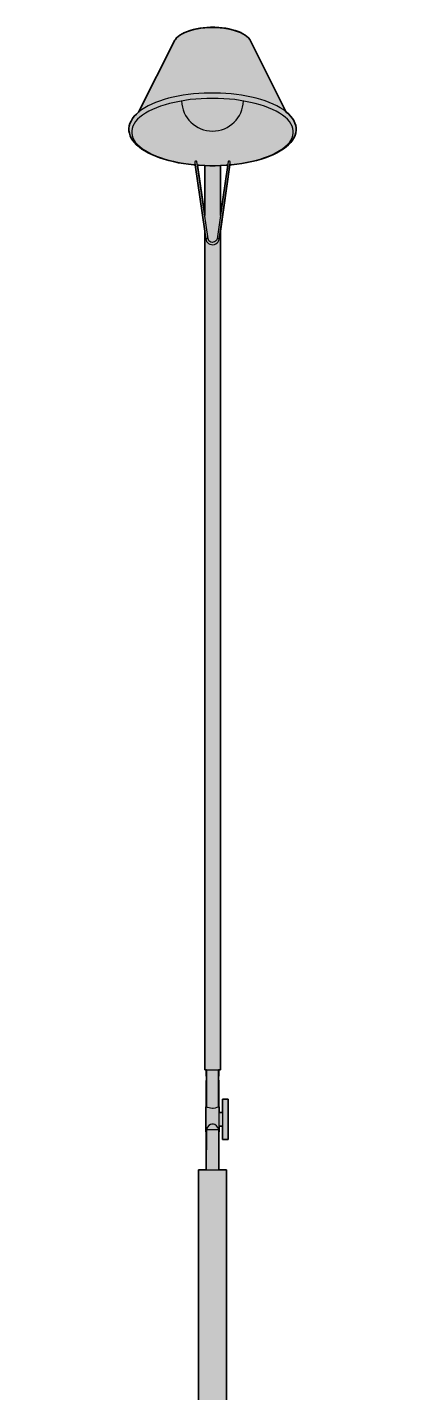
# Model space of a CAD drawing. Header units: millimetres. Extents: x 0 to 2291, y -685 to 1746.
# Drawn here: x 1718 to 2048, y 531 to 1746 of the extents above; entities that cross this region are included whole.
import ezdxf

# ---------------------------------------------------------------- set-up
doc = ezdxf.new("R2010")
doc.units = ezdxf.units.MM
doc.layers.add('Blocks', color=7, linetype='Continuous')
doc.layers.add('Blocks$Fill', color=7, linetype='Continuous', true_color=0xffffff)
doc.layers.add('Blocks$Inner', color=7, linetype='Continuous', lineweight=25, true_color=0x007f00)
doc.layers.add('Blocks$Outline', color=7, linetype='Continuous', lineweight=35, true_color=0xff3f3f)

# ---------------------------------------------------------------- blocks, each defined once
blk = doc.blocks.new('Tolomeo Floor Lamp Front')
at = {"layer": 'Blocks$Fill'}
h = blk.add_hatch(color=256, dxfattribs=at)
h.paths.add_polyline_path([(573.5, 23.5), (573.5, 10), (566, 10), (566, 4), (545.9, 4), (545.9, 0), (527.9, 0), (527.9, 4), (496.8, 4), (496.8, 0), (478.8, 0), (478.8, 4), (417.5, 4), (417.5, 0), (399.5, 0), (399.5, 4), (338.1, 4), (338.1, 0), (320.1, 0), (320.1, 4), (289.1, 4), (289.1, 0), (271.1, 0), (271.1, 4), (251, 4), (251, 10), (243.5, 10), (243.5, 23.5), (243.5, 23.6), (243.5, 23.6), (243.5, 23.7), (243.5, 23.7), (243.5, 23.8), (243.5, 23.8), (243.5, 23.9), (243.5, 24), (243.5, 24), (243.6, 24.1), (243.6, 24.1), (243.6, 24.2), (243.6, 24.2), (243.6, 24.3), (243.6, 24.4), (243.7, 24.4), (243.7, 24.5), (243.7, 24.5), (243.7, 24.6), (243.8, 24.6), (243.8, 24.7), (243.8, 24.8), (243.9, 24.8), (243.9, 24.9), (243.9, 24.9), (244, 25), (244, 25), (244, 25.1), (244.1, 25.1), (244.1, 25.2), (244.2, 25.2), (244.2, 25.3), (244.3, 25.3), (244.3, 25.4), (244.4, 25.4), (244.4, 25.4), (244.5, 25.5), (244.5, 25.5), (244.6, 25.6), (244.6, 25.6), (244.7, 25.6), (244.7, 25.7), (244.8, 25.7), (244.8, 25.7), (244.9, 25.7), (244.9, 25.8), (245, 25.8), (245.1, 25.8), (245.1, 25.8), (245.2, 25.9), (245.2, 25.9), (245.3, 25.9), (245.4, 25.9), (245.4, 25.9), (245.5, 25.9), (245.5, 26), (245.6, 26), (245.6, 26), (245.7, 26), (245.8, 26), (245.8, 26), (245.9, 26), (245.9, 26), (246, 26), (386.8, 26), (386.9, 26), (387, 26), (387.1, 26), (387.2, 26), (387.3, 26.1), (387.4, 26.1), (387.5, 26.1), (387.6, 26.1), (387.7, 26.1), (387.8, 26.2), (387.9, 26.2), (388, 26.2), (388.1, 26.2), (388.2, 26.3), (388.3, 26.3), (388.4, 26.4), (388.5, 26.4), (388.6, 26.5), (388.7, 26.5), (388.8, 26.5), (388.9, 26.6), (389, 26.7), (389.1, 26.7), (389.2, 26.8), (389.3, 26.8), (389.4, 26.9), (389.5, 27), (389.6, 27), (389.7, 27.1), (389.8, 27.2), (389.9, 27.3), (390, 27.3), (390.1, 27.4), (390.1, 27.5), (390.2, 27.6), (390.3, 27.7), (390.4, 27.7), (390.4, 27.8), (390.5, 27.9), (390.6, 28), (390.6, 28.1), (390.7, 28.2), (390.8, 28.3), (390.8, 28.4), (390.9, 28.5), (390.9, 28.6), (391, 28.7), (391, 28.8), (391.1, 28.9), (391.1, 29), (391.2, 29.1), (391.2, 29.2), (391.3, 29.3), (391.3, 29.4), (391.3, 29.5), (391.4, 29.6), (391.4, 29.7), (391.4, 29.8), (391.4, 29.9), (391.5, 30), (391.5, 30.1), (391.5, 30.2), (391.5, 30.3), (391.5, 30.4), (396, 66), (396, 729), (402.9, 729), (402.9, 762.9), (402.5, 762.9), (402.5, 785.1), (402.9, 785.1), (402.9, 808.2), (403, 808.8), (403.1, 809.2), (403.1, 812), (402.9, 812.8), (402.9, 817.1), (403.1, 818), (403.1, 818), (401.6, 818), (401.5, 818), (401.5, 1564.7), (393, 1623.6), (387.2, 1624.2), (382.6, 1624.9), (378.1, 1625.6), (373.8, 1626.5), (369.5, 1627.5), (365.5, 1628.7), (361.6, 1629.9), (357.9, 1631.3), (354.5, 1632.8), (351.2, 1634.3), (348.2, 1636), (345.5, 1637.7), (343, 1639.6), (340.8, 1641.5), (338.9, 1643.5), (337.3, 1645.5), (336, 1647.5), (335.1, 1649.6), (334.4, 1651.8), (334, 1653.9), (334, 1656.1), (334.3, 1658.3), (334.9, 1660.5), (335.9, 1662.6), (337.1, 1664.8), (338.7, 1666.9), (340.7, 1668.9), (342.7, 1670.7), (375, 1734.6), (375.4, 1735.3), (376.4, 1736.7), (377.8, 1738), (379.5, 1739.2), (381.4, 1740.4), (382.5, 1741), (383.7, 1741.5), (386.2, 1742.5), (388.9, 1743.4), (391.9, 1744.1), (395, 1744.8), (398.2, 1745.3), (401.6, 1745.6), (405, 1745.8), (408.5, 1745.9), (411.9, 1745.8), (415.4, 1745.6), (418.7, 1745.3), (422, 1744.8), (425.1, 1744.1), (428, 1743.4), (430.8, 1742.5), (433.3, 1741.5), (434.1, 1741.2), (435.5, 1740.4), (437.5, 1739.2), (439.2, 1738), (440.6, 1736.7), (441.6, 1735.3), (442, 1734.6), (474.2, 1670.7), (476.2, 1669), (478.1, 1667), (479.7, 1665), (480.9, 1663), (481.9, 1660.9), (482.6, 1658.7), (482.9, 1656.6), (483, 1654.4), (482.7, 1652.2), (482.1, 1650), (481.1, 1647.9), (479.8, 1645.7), (478.2, 1643.6), (476.3, 1641.6), (474.1, 1639.7), (471.6, 1637.8), (468.9, 1636.1), (465.9, 1634.4), (462.7, 1632.8), (459.2, 1631.4), (455.5, 1630), (451.7, 1628.7), (447.6, 1627.6), (443.4, 1626.6), (439.1, 1625.7), (434.6, 1624.9), (430.1, 1624.2), (425.4, 1623.7), (424, 1623.6), (415.5, 1564.7), (415.5, 818), (415.3, 818), (413.9, 818), (413.9, 817.9), (414, 817.4), (414, 817.1), (414, 812.8), (413.9, 812), (413.9, 809.2), (414, 808.6), (414, 808.2), (414, 785.1), (414.5, 785.1), (414.5, 780), (417.5, 780), (417.5, 792), (422.5, 792), (422.5, 756), (417.5, 756), (417.5, 768), (414.5, 768), (414.5, 762.9), (414, 762.9), (414, 729), (421, 729), (421, 66), (425.4, 30.4), (425.5, 30.3), (425.5, 30.2), (425.5, 30.1), (425.5, 30), (425.5, 29.9), (425.6, 29.8), (425.6, 29.7), (425.6, 29.6), (425.6, 29.5), (425.7, 29.4), (425.7, 29.3), (425.7, 29.2), (425.8, 29.1), (425.8, 29), (425.9, 28.9), (425.9, 28.8), (426, 28.7), (426, 28.6), (426.1, 28.5), (426.1, 28.4), (426.2, 28.3), (426.3, 28.2), (426.3, 28.1), (426.4, 28), (426.5, 27.9), (426.5, 27.8), (426.6, 27.7), (426.7, 27.7), (426.8, 27.6), (426.8, 27.5), (426.9, 27.4), (427, 27.3), (427.1, 27.3), (427.2, 27.2), (427.3, 27.1), (427.4, 27), (427.4, 27), (427.5, 26.9), (427.6, 26.8), (427.7, 26.8), (427.8, 26.7), (427.9, 26.7), (428, 26.6), (428.1, 26.5), (428.2, 26.5), (428.3, 26.5), (428.4, 26.4), (428.5, 26.4), (428.6, 26.3), (428.7, 26.3), (428.8, 26.2), (428.9, 26.2), (429, 26.2), (429.2, 26.2), (429.3, 26.1), (429.4, 26.1), (429.5, 26.1), (429.6, 26.1), (429.7, 26.1), (429.8, 26), (429.9, 26), (430, 26), (430.1, 26), (430.2, 26), (571, 26), (571, 26), (571.1, 26), (571.2, 26), (571.2, 26), (571.3, 26), (571.3, 26), (571.4, 26), (571.4, 26), (571.5, 25.9), (571.6, 25.9), (571.6, 25.9), (571.7, 25.9), (571.7, 25.9), (571.8, 25.9), (571.8, 25.8), (571.9, 25.8), (572, 25.8), (572, 25.8), (572.1, 25.7), (572.1, 25.7), (572.2, 25.7), (572.2, 25.7), (572.3, 25.6), (572.4, 25.6), (572.4, 25.6), (572.5, 25.5), (572.5, 25.5), (572.6, 25.4), (572.6, 25.4), (572.7, 25.4), (572.7, 25.3), (572.8, 25.3), (572.8, 25.2), (572.8, 25.2), (572.9, 25.1), (572.9, 25.1), (573, 25), (573, 25), (573, 24.9), (573.1, 24.9), (573.1, 24.8), (573.1, 24.8), (573.2, 24.7), (573.2, 24.6), (573.2, 24.6), (573.3, 24.5), (573.3, 24.5), (573.3, 24.4), (573.3, 24.4), (573.4, 24.3), (573.4, 24.2), (573.4, 24.2), (573.4, 24.1), (573.4, 24.1), (573.4, 24), (573.4, 24), (573.5, 23.9), (573.5, 23.8), (573.5, 23.8), (573.5, 23.7), (573.5, 23.7), (573.5, 23.6), (573.5, 23.6)], flags=0)
h.paths.add_polyline_path([(401.5, 1623), (396.6, 1623.3), (395, 1623.4), (401.5, 1578.7)], flags=0)
h.paths.add_polyline_path([(422, 1623.4), (415.9, 1623), (415.5, 1623), (415.5, 1578.7)], flags=0)
at = {"layer": 'Blocks$Inner'}
for p, q in [((401.5, 1623), (401.5, 1578.7)), ((415.5, 1578.7), (415.5, 1623)), ((417.5, 780), (414.5, 780)), ((414.5, 768), (417.5, 768)), ((403, 764.9), (414, 764.9)), ((414, 729), (414, 764.5))]:
    blk.add_line(p, q, dxfattribs=at)
for points in [[(342.7, 1670.7), (375, 1734.6), (375.4, 1735.3), (376.4, 1736.7), (377.8, 1738), (379.5, 1739.2), (381.4, 1740.4), (382.5, 1741), (383.7, 1741.5), (386.2, 1742.5), (388.9, 1743.4), (391.9, 1744.1), (395, 1744.8), (398.2, 1745.3), (401.6, 1745.6), (405, 1745.8), (408.5, 1745.9), (411.9, 1745.8), (415.4, 1745.6), (418.7, 1745.3), (422, 1744.8), (425.1, 1744.1), (428, 1743.4), (430.8, 1742.5), (433.3, 1741.5), (434.1, 1741.2), (435.5, 1740.4), (437.5, 1739.2), (439.2, 1738), (440.6, 1736.7), (441.6, 1735.3), (442, 1734.6), (474.2, 1670.7)], [(433.9, 1741.4), (431.5, 1742.4), (429, 1743.2), (426.2, 1744), (423.3, 1744.7), (420.3, 1745.2), (417.2, 1745.6), (414, 1745.9), (410.7, 1746.1), (408.5, 1746.1), (406.8, 1746.1), (403.5, 1746), (400.3, 1745.7), (397.1, 1745.3), (394.1, 1744.8), (391.2, 1744.1), (388.4, 1743.4), (385.9, 1742.5), (383.5, 1741.5), (382.7, 1741.2)], [(424, 1623.6), (425.4, 1623.7), (430.1, 1624.2), (434.6, 1624.9), (439.1, 1625.7), (443.4, 1626.6), (447.6, 1627.6), (451.7, 1628.7), (455.5, 1630), (459.2, 1631.4), (462.7, 1632.8), (465.9, 1634.4), (468.9, 1636.1), (471.6, 1637.8), (474.1, 1639.7), (476.3, 1641.6), (478.2, 1643.6), (479.8, 1645.7), (481.1, 1647.9), (482.1, 1650), (482.7, 1652.2), (483, 1654.4), (482.9, 1656.6), (482.6, 1658.7), (481.9, 1660.9), (480.9, 1663), (479.7, 1665), (478.1, 1667), (476.2, 1669), (474, 1670.9), (471.5, 1672.8), (468.7, 1674.5), (465.7, 1676.2), (462.5, 1677.7), (459, 1679.2), (455.3, 1680.6), (451.5, 1681.8), (447.4, 1682.9), (443.2, 1684), (438.9, 1684.9), (434.4, 1685.6), (429.8, 1686.3), (425.1, 1686.8), (420.4, 1687.2), (415.6, 1687.5), (410.7, 1687.6), (408.5, 1687.6), (405.9, 1687.6), (401.1, 1687.4), (396.3, 1687.2), (391.6, 1686.8), (386.9, 1686.3), (382.3, 1685.6), (377.9, 1684.8), (373.5, 1683.9), (369.3, 1682.9), (365.3, 1681.8), (361.4, 1680.5), (357.8, 1679.1), (354.3, 1677.7), (351.1, 1676.1), (348.1, 1674.4), (345.3, 1672.7), (342.9, 1670.8), (340.7, 1668.9), (338.7, 1666.9), (337.1, 1664.8), (335.9, 1662.6), (334.9, 1660.5), (334.3, 1658.3), (334, 1656.1), (334, 1653.9), (334.4, 1651.8), (335.1, 1649.6), (336, 1647.5), (337.3, 1645.5), (338.9, 1643.5), (340.8, 1641.5), (343, 1639.6), (345.5, 1637.7), (348.2, 1636), (351.2, 1634.3), (354.5, 1632.8), (357.9, 1631.3), (361.6, 1629.9), (365.5, 1628.7), (369.5, 1627.5), (373.8, 1626.5), (378.1, 1625.6), (382.6, 1624.9), (387.2, 1624.2), (391.8, 1623.7), (393, 1623.6)], [(424, 1623.8), (428.3, 1624.3), (433.1, 1624.9), (437.8, 1625.7), (442.3, 1626.6), (446.6, 1627.6), (450.8, 1628.8), (454.8, 1630.1), (458.5, 1631.5), (462, 1633), (465.2, 1634.6), (468.2, 1636.3), (470.8, 1638), (473.2, 1639.9), (475.2, 1641.8), (477, 1643.7), (478.3, 1645.7), (479.4, 1647.8), (480.1, 1649.8), (480.4, 1651.9), (480.4, 1654), (480.1, 1656.1), (479.4, 1658.2), (478.3, 1660.2), (477, 1662.2), (475.2, 1664.2), (473.2, 1666.1), (470.8, 1667.9), (468.2, 1669.7), (465.2, 1671.4), (462, 1672.9), (458.5, 1674.4), (454.8, 1675.8), (450.8, 1677.1), (446.6, 1678.3), (442.3, 1679.3), (437.8, 1680.2), (433.1, 1681), (428.3, 1681.7), (423.5, 1682.2), (418.5, 1682.5), (413.5, 1682.8), (408.5, 1682.8), (403.5, 1682.8), (398.5, 1682.5), (393.5, 1682.2), (388.6, 1681.7), (383.9, 1681), (379.2, 1680.2), (374.7, 1679.3), (370.3, 1678.3), (366.2, 1677.1), (362.2, 1675.8), (358.5, 1674.4), (355, 1672.9), (351.7, 1671.4), (348.8, 1669.7), (346.1, 1667.9), (343.8, 1666.1), (341.7, 1664.2), (340, 1662.2), (338.6, 1660.2), (337.6, 1658.2), (336.9, 1656.1), (336.5, 1654), (336.5, 1651.9), (336.9, 1649.8), (337.6, 1647.8), (338.6, 1645.7), (340, 1643.7), (341.7, 1641.8), (343.8, 1639.9), (346.1, 1638), (348.8, 1636.3), (351.8, 1634.6), (355, 1633), (358.5, 1631.5), (362.2, 1630.1), (366.2, 1628.8), (370.3, 1627.6), (374.7, 1626.6), (379.2, 1625.7), (383.9, 1624.9), (388.6, 1624.3), (392.9, 1623.8)], [(424.2, 1625.5), (424.3, 1626.5), (424.1, 1626.6), (423.9, 1626.7), (423.6, 1626.8), (423.3, 1626.9), (422.9, 1626.8), (422.7, 1626.8), (422.5, 1626.7), (422.4, 1626.6), (412.5, 1557.7), (412.4, 1557.3), (411.9, 1556.4), (411.2, 1555.6), (410.3, 1555), (409.2, 1554.7), (408.1, 1554.6), (407, 1554.9), (406.1, 1555.4), (405.3, 1556), (404.8, 1556.9), (404.5, 1557.7), (394.6, 1626.6), (394.5, 1626.7), (394.3, 1626.8), (394, 1626.8), (393.7, 1626.9), (393.4, 1626.8), (393.1, 1626.7), (392.8, 1626.6), (392.6, 1626.5), (392.7, 1625.5)], [(392.7, 1625.5), (402.5, 1557.4), (402.7, 1556.7), (403.2, 1555.5), (404, 1554.5), (405, 1553.7), (406.2, 1553), (407.5, 1552.7), (408.9, 1552.6), (410.3, 1552.9), (411.5, 1553.4), (412.6, 1554.2), (413.5, 1555.2), (414.1, 1556.3), (414.4, 1557.4), (424.3, 1625.5)], [(395, 1623.6), (397.5, 1623.5), (401.1, 1623.3), (404.8, 1623.2), (408.5, 1623.1), (412.2, 1623.2), (415.8, 1623.3), (419.5, 1623.5), (422, 1623.6)], [(395, 1623.4), (396.6, 1623.3), (401.4, 1623), (406.2, 1622.9), (411, 1622.9), (415.9, 1623), (420.7, 1623.3), (422, 1623.4)], [(401.5, 1564.7), (401.5, 818), (401.6, 818), (403.6, 818), (413.4, 818), (415.3, 818), (415.5, 818), (415.5, 1564.7)], [(404.5, 1557.7), (404.4, 1557.9), (404.2, 1558), (403.9, 1558), (403.5, 1558), (403.1, 1557.9), (402.8, 1557.8), (402.6, 1557.6), (402.5, 1557.5), (402.5, 1557.4)], [(414.4, 1557.4), (414.4, 1557.5), (414.4, 1557.6), (414.1, 1557.8), (413.8, 1557.9), (413.4, 1558), (413.1, 1558), (412.7, 1558), (412.5, 1557.9), (412.5, 1557.7)], [(403.1, 818), (402.9, 817.1), (403.1, 818), (403.1, 785.1)], [(402.9, 817.1), (402.9, 812.8), (403.1, 812.8)], [(413.9, 785), (413.9, 818), (413.9, 817.9), (414, 817.1)], [(413.9, 812), (414, 812.8), (414, 817.1), (413.9, 818)], [(403.1, 813.5), (403, 813.1), (402.9, 812.8), (403.1, 812)], [(402.9, 785.1), (402.9, 808.2), (403, 808.8), (403.1, 809.2)], [(413.9, 812.8), (414, 812.8), (414, 813.2), (413.9, 813.5)], [(413.9, 809.2), (414, 808.6), (414, 808.2), (414, 785.1)], [(403.1, 785.1), (402.5, 785.1), (402.5, 762.9), (402.9, 762.9)], [(413.8, 785), (413.3, 784.8), (412.4, 784.4), (410.9, 784), (409.1, 783.7), (408.5, 783.7), (406.8, 783.8), (405.4, 784.2), (404.1, 784.6), (403.3, 785), (403.1, 785.1)], [(414, 762.9), (414.5, 762.9), (414.5, 785.1), (413.8, 785.1)], [(414, 764.5), (414, 764.9), (413.2, 766.6), (412, 768.2), (410.6, 769.3), (409.3, 769.7), (407.9, 769.8), (406.7, 769.4), (405.3, 768.5), (403.9, 766.9), (403.1, 765.4), (403, 764.9), (403, 764.4), (402.9, 729)], [(391.5, 30.4), (396, 66), (396, 729), (408.5, 729), (421, 729), (421, 66), (425.4, 30.4)]]:
    blk.add_lwpolyline(points, dxfattribs=at)
blk.add_lwpolyline([(422.5, 756), (422.5, 792), (417.5, 792), (417.5, 756)], close=True, dxfattribs=at)
blk.add_arc((408.5, 1681.2), 27.5, 181.4035, 358.5965, dxfattribs=at)
at = {"layer": 'Blocks$Outline'}
for points in [[(375, 1734.6), (375.4, 1735.3), (376.4, 1736.7), (377.8, 1738), (379.5, 1739.2), (381.4, 1740.4), (382.5, 1741)], [(382.5, 1741), (383.7, 1741.5), (386.2, 1742.5), (388.9, 1743.4), (391.9, 1744.1), (395, 1744.8), (398.2, 1745.3), (401.6, 1745.6), (405, 1745.8), (408.5, 1745.9)], [(408.5, 1745.9), (411.9, 1745.8), (415.4, 1745.6), (418.7, 1745.3), (422, 1744.8), (425.1, 1744.1), (428, 1743.4), (430.8, 1742.5), (433.3, 1741.5), (434.1, 1741.2)], [(434.1, 1741.2), (435.5, 1740.4), (437.5, 1739.2), (439.2, 1738), (440.6, 1736.7), (441.6, 1735.3), (442, 1734.6)], [(342.7, 1670.7), (375, 1734.6)], [(442, 1734.6), (474.2, 1670.7)], [(393, 1623.6), (391.8, 1623.7), (387.2, 1624.2), (382.6, 1624.9), (378.1, 1625.6), (373.8, 1626.5), (369.5, 1627.5), (365.5, 1628.7), (361.6, 1629.9), (357.9, 1631.3), (354.5, 1632.8), (351.2, 1634.3), (348.2, 1636), (345.5, 1637.7), (343, 1639.6), (340.8, 1641.5), (338.9, 1643.5), (337.3, 1645.5), (336, 1647.5), (335.1, 1649.6), (334.4, 1651.8), (334, 1653.9), (334, 1656.1), (334.3, 1658.3), (334.9, 1660.5), (335.9, 1662.6), (337.1, 1664.8), (338.7, 1666.9), (340.7, 1668.9), (342.7, 1670.7)], [(474.2, 1670.7), (476.2, 1669), (478.1, 1667), (479.7, 1665), (480.9, 1663), (481.9, 1660.9), (482.6, 1658.7), (482.9, 1656.6), (483, 1654.4), (482.7, 1652.2), (482.1, 1650), (481.1, 1647.9), (479.8, 1645.7), (478.2, 1643.6), (476.3, 1641.6), (474.1, 1639.7), (471.6, 1637.8), (468.9, 1636.1), (465.9, 1634.4), (462.7, 1632.8), (459.2, 1631.4), (455.5, 1630), (451.7, 1628.7), (447.6, 1627.6), (443.4, 1626.6), (439.1, 1625.7), (434.6, 1624.9), (430.1, 1624.2), (425.4, 1623.7), (424, 1623.6)], [(401.5, 1564.7), (393, 1623.6)], [(401.5, 1623), (401.4, 1623), (396.6, 1623.3), (395, 1623.4)], [(395, 1623.4), (401.5, 1578.7)], [(401.5, 1578.7), (401.5, 1623)], [(424, 1623.6), (415.5, 1564.7)], [(422, 1623.4), (420.7, 1623.3), (415.9, 1623), (415.5, 1623)], [(415.5, 1578.7), (422, 1623.4)], [(415.5, 1623), (415.5, 1578.7)], [(401.5, 818), (401.5, 1564.7)], [(415.5, 1564.7), (415.5, 818)], [(401.6, 818), (401.5, 818)], [(403.1, 818), (401.6, 818)], [(402.9, 817.1), (403.1, 818)], [(402.9, 812.8), (402.9, 817.1)], [(403.1, 818), (403.1, 818)], [(415.3, 818), (413.9, 818)], [(413.9, 818), (413.9, 817.9), (414, 817.4)], [(414, 817.4), (414, 817.1)], [(414, 817.1), (414, 812.8)], [(415.5, 818), (415.3, 818)], [(403.1, 812), (402.9, 812.8)], [(402.9, 808.2), (403, 808.8), (403.1, 809.2)], [(402.9, 785.1), (402.9, 808.2)], [(403.1, 809.2), (403.1, 812)], [(414, 812.8), (413.9, 812)], [(413.9, 812), (413.9, 809.2)], [(413.9, 809.2), (414, 808.6), (414, 808.2)], [(414, 808.2), (414, 785.1)], [(417.5, 780), (417.5, 792)], [(417.5, 792), (422.5, 792)], [(422.5, 792), (422.5, 756)], [(402.5, 762.9), (402.5, 785.1)], [(402.5, 785.1), (402.9, 785.1)], [(414, 785.1), (414.5, 785.1)], [(414.5, 785.1), (414.5, 780)], [(414.5, 780), (417.5, 780)], [(417.5, 768), (414.5, 768)], [(414.5, 768), (414.5, 762.9)], [(417.5, 756), (417.5, 768)], [(402.9, 762.9), (402.5, 762.9)], [(402.9, 729), (402.9, 762.9)], [(414.5, 762.9), (414, 762.9)], [(414, 762.9), (414, 729)], [(422.5, 756), (417.5, 756)], [(396, 66), (396, 729)], [(396, 729), (402.9, 729)], [(414, 729), (421, 729)], [(421, 729), (421, 66)]]:
    blk.add_lwpolyline(points, dxfattribs=at)

msp = doc.modelspace()

# ---------------------------------------------------------------- block references
at = {"layer": 'Blocks'}
msp.add_blockref('Tolomeo Floor Lamp Front', (1474.2, 0), dxfattribs=at)

doc.saveas('drawing.dxf')
